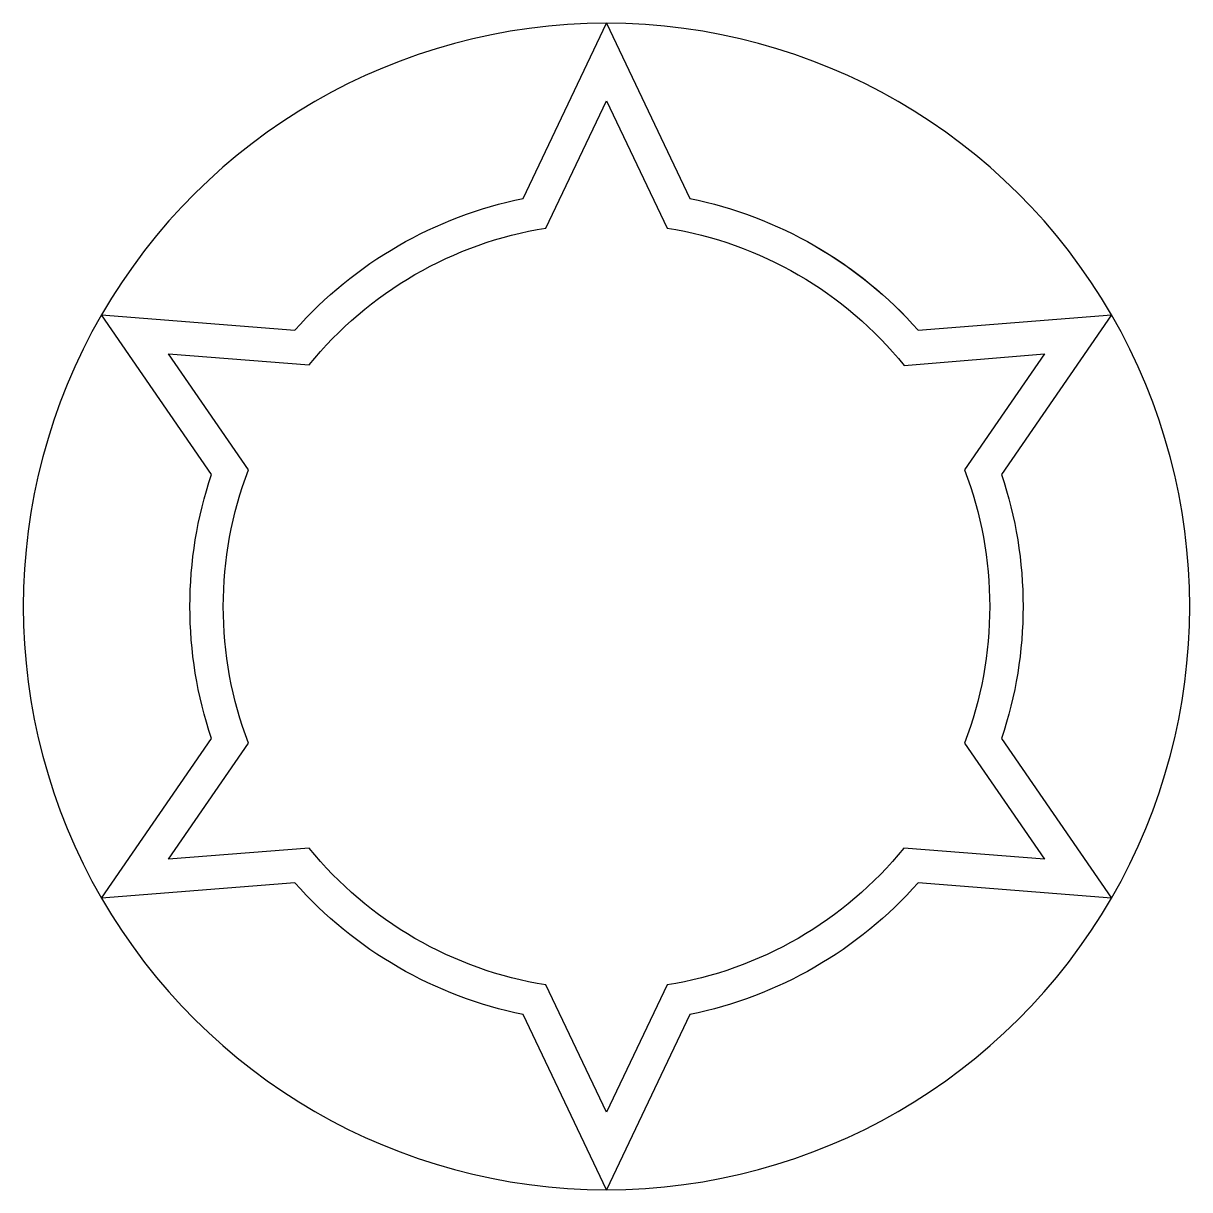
# Model space of a CAD drawing. Header units: millimetres. Extents: x 0.42 to 7.42, y 0.38 to 7.38.
import ezdxf

# ---------------------------------------------------------------- set-up
doc = ezdxf.new("R2010")
doc.units = ezdxf.units.MM

msp = doc.modelspace()

# ---------------------------------------------------------------- linework, layer by layer
for points in [[(2.0451, 5.5369, -0.162529), (3.4164, 6.3287), (3.9164, 7.3792, 0.267949), (0.8853, 5.6292)], [(5.7022, 5.3258), (6.5445, 5.3965), (6.0649, 4.7, -0.184519), (6.0649, 3.0583), (6.5445, 2.3619), (5.7015, 2.4289, -0.184519), (4.2798, 1.6081), (3.9164, 0.8446), (3.553, 1.6081, -0.184519), (2.1313, 2.4289), (1.2883, 2.3619), (1.7679, 3.0583, -0.184519), (1.7679, 4.7), (1.2883, 5.3965), (2.1313, 5.3295, -0.184519), (3.553, 6.1503), (3.9164, 6.9138), (4.2798, 6.1503, -0.185903), (5.7022, 5.3258, -0.00784)], [(1.5451, 3.0875, -0.162529), (1.5451, 4.6709), (0.8853, 5.6292, 0.267949), (0.8853, 2.1292)], [(6.2877, 4.6709, -0.162529), (6.2877, 3.0875), (6.9475, 2.1292, 0.267949), (6.9475, 5.6292)], [(3.4164, 1.4297, -0.162529), (2.0451, 2.2214), (0.8853, 2.1292, 0.267949), (3.9164, 0.3792)], [(5.7877, 2.2214, -0.162529), (4.4164, 1.4297), (3.9164, 0.3792, 0.267949), (6.9475, 2.1292)]]:
    msp.add_lwpolyline(points, format="xyb", close=True)
msp.add_lwpolyline([(5.1664, 6.0442, -0.080735), (5.7877, 5.5369), (6.9475, 5.6292, 0.267949), (3.9164, 7.3792), (4.4164, 6.3287, -0.162529), (5.7877, 5.5369, -0.162529)], format="xyb")

doc.saveas('drawing.dxf')
